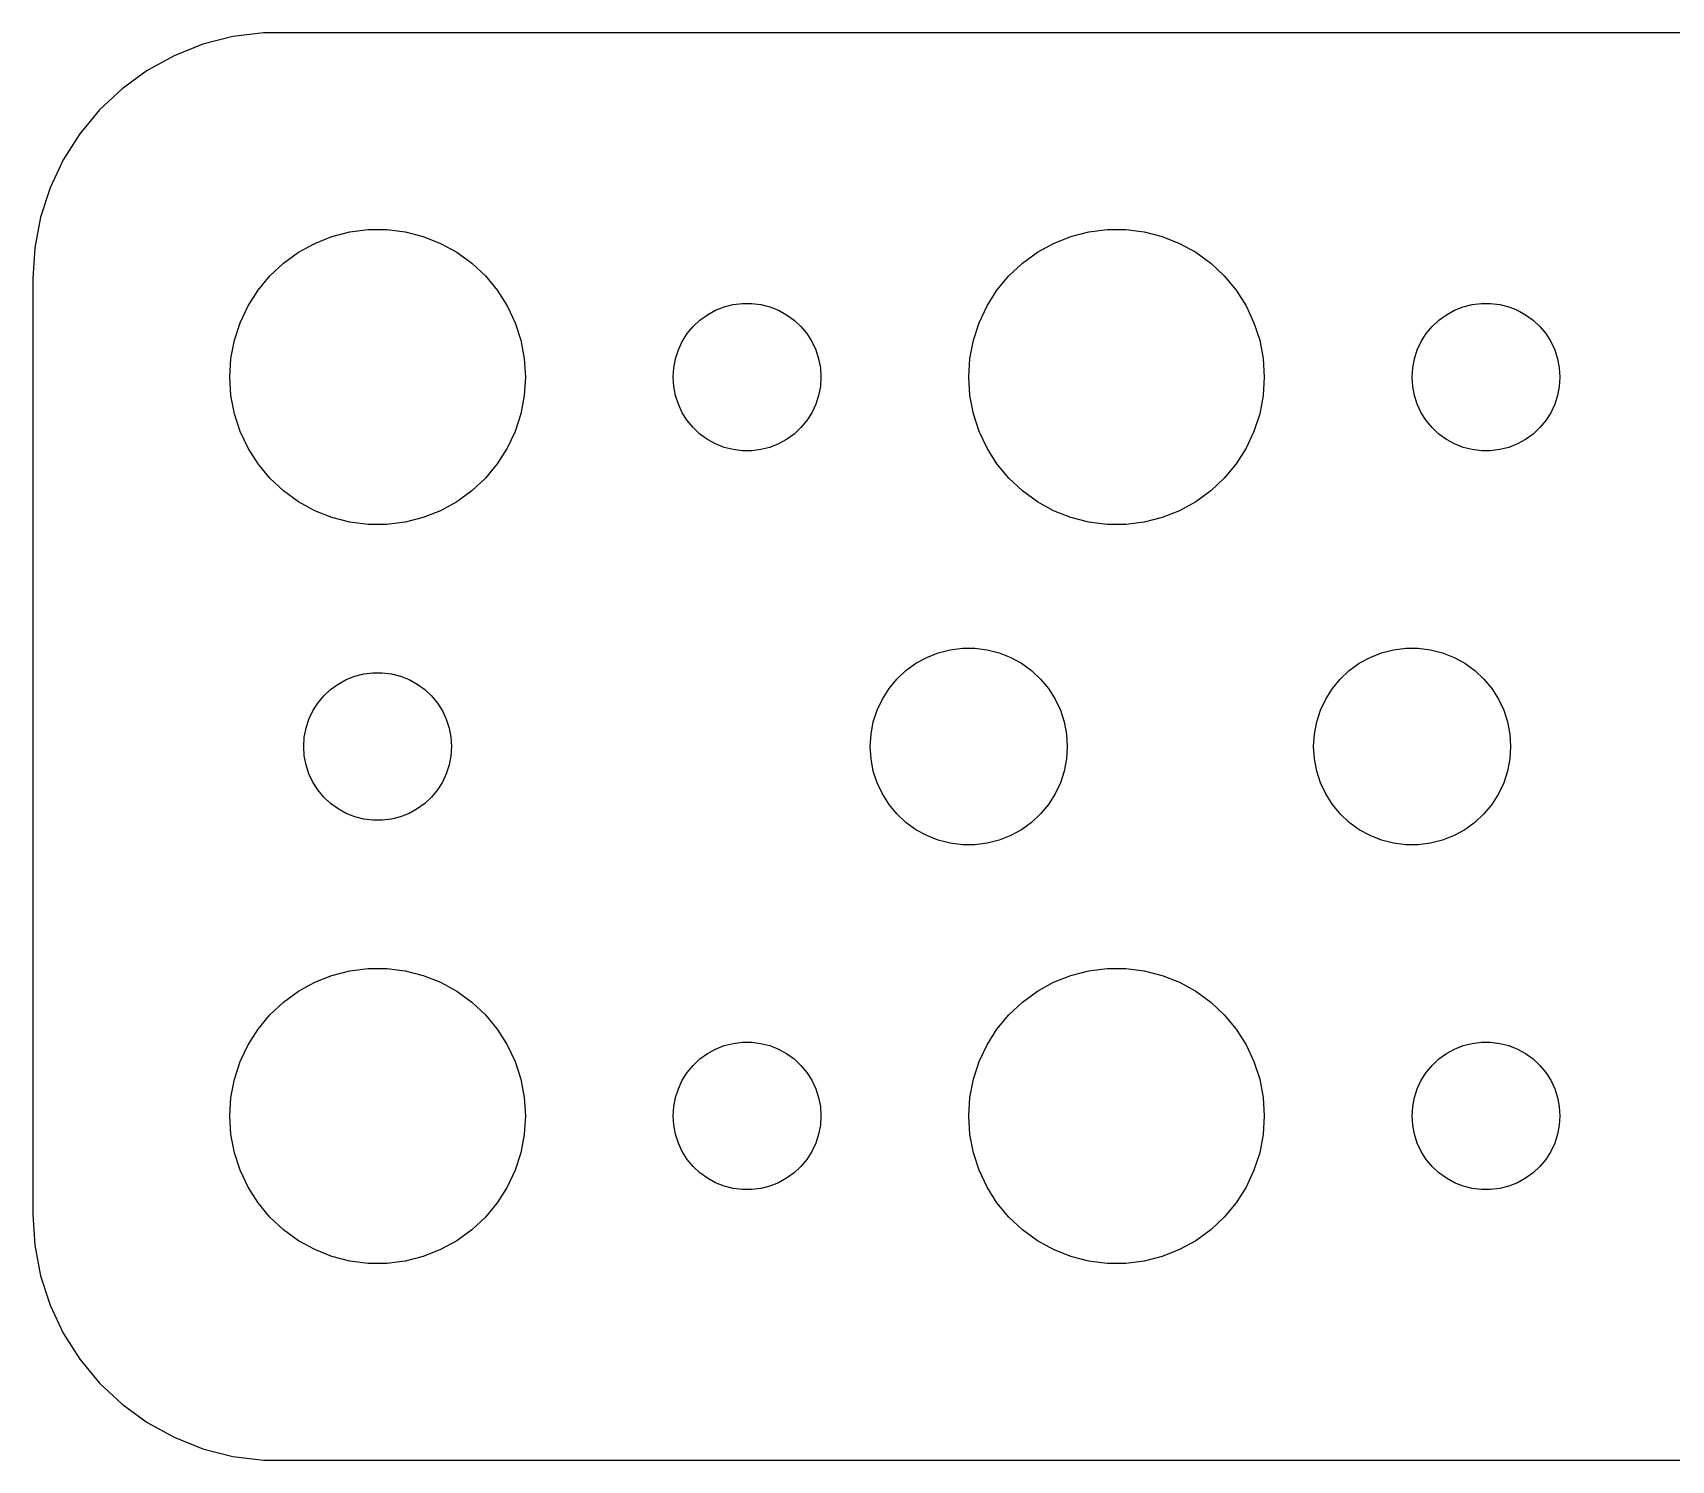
# Model space of a CAD drawing. Header units: metres. Extents: x -37 to 37, y 24.5 to 53.5.
# Drawn here: x -37 to -3.74, y 24.51 to 53.49 of the extents above; entities that cross this region are included whole.
import ezdxf

# ---------------------------------------------------------------- set-up
doc = ezdxf.new("R2010")
doc.units = ezdxf.units.M

msp = doc.modelspace()

# ---------------------------------------------------------------- linework, layer by layer
for p, q in [((-33.5451, 53.2553), (-34.1289, 53.0241)), ((-32.9369, 53.4114), (-33.5451, 53.2553)), ((-32.3139, 53.4901), (-32.9369, 53.4114)), ((32.3139, 53.4901), (-32.3139, 53.4901)), ((-34.1289, 53.0241), (-34.6791, 52.7216)), ((-34.6791, 52.7216), (-35.1871, 52.3526)), ((-35.1871, 52.3526), (-35.6448, 51.9227)), ((-35.6448, 51.9227), (-36.0451, 51.4389)), ((-36.0451, 51.4389), (-36.3815, 50.9088)), ((-36.3815, 50.9088), (-36.6489, 50.3406)), ((-36.6489, 50.3406), (-36.8429, 49.7434)), ((-36.8429, 49.7434), (-36.9606, 49.1267)), ((-31.2773, 49.2145), (-30.927, 49.3532)), ((-30.927, 49.3532), (-30.5621, 49.4469)), ((-30.5621, 49.4469), (-30.1884, 49.4941)), ((-30.1884, 49.4941), (-29.8116, 49.4941)), ((-29.8116, 49.4941), (-29.4379, 49.4469)), ((-29.4379, 49.4469), (-29.0729, 49.3532)), ((-29.0729, 49.3532), (-28.7227, 49.2145)), ((-16.2773, 49.2145), (-15.927, 49.3532)), ((-15.927, 49.3532), (-15.5621, 49.4469)), ((-15.5621, 49.4469), (-15.1884, 49.4941)), ((-15.1884, 49.4941), (-14.8116, 49.4941)), ((-14.8116, 49.4941), (-14.4379, 49.4469)), ((-14.4379, 49.4469), (-14.0729, 49.3532)), ((-14.0729, 49.3532), (-13.7227, 49.2145)), ((-36.9606, 49.1267), (-37, 48.5)), ((-31.9123, 48.8115), (-31.6075, 49.033)), ((-31.6075, 49.033), (-31.2773, 49.2145)), ((-28.7227, 49.2145), (-28.3925, 49.033)), ((-28.3925, 49.033), (-28.0877, 48.8115)), ((-16.9123, 48.8115), (-16.6075, 49.033)), ((-16.6075, 49.033), (-16.2773, 49.2145)), ((-13.7227, 49.2145), (-13.3925, 49.033)), ((-13.3925, 49.033), (-13.0877, 48.8115)), ((-32.1869, 48.5536), (-31.9123, 48.8115)), ((-28.0877, 48.8115), (-27.8131, 48.5536)), ((-17.1869, 48.5536), (-16.9123, 48.8115)), ((-13.0877, 48.8115), (-12.8131, 48.5536)), ((-37, 48.5), (-37, 29.5)), ((-32.6289, 47.9453), (-32.427, 48.2634)), ((-32.427, 48.2634), (-32.1869, 48.5536)), ((-27.8131, 48.5536), (-27.5729, 48.2634)), ((-27.5729, 48.2634), (-27.3711, 47.9453)), ((-17.6289, 47.9453), (-17.427, 48.2634)), ((-17.427, 48.2634), (-17.1869, 48.5536)), ((-12.8131, 48.5536), (-12.5729, 48.2634)), ((-12.5729, 48.2634), (-12.3711, 47.9453)), ((-32.7893, 47.6044), (-32.6289, 47.9453)), ((-27.3711, 47.9453), (-27.2107, 47.6044)), ((-23.1387, 47.8572), (-22.9635, 47.9266)), ((-22.9635, 47.9266), (-22.7811, 47.9734)), ((-22.7811, 47.9734), (-22.5942, 47.997)), ((-22.5942, 47.997), (-22.4058, 47.997)), ((-22.4058, 47.997), (-22.2189, 47.9734)), ((-22.2189, 47.9734), (-22.0365, 47.9266)), ((-22.0365, 47.9266), (-21.8613, 47.8572)), ((-17.7893, 47.6044), (-17.6289, 47.9453)), ((-12.3711, 47.9453), (-12.2107, 47.6044)), ((-8.13866, 47.8572), (-7.96352, 47.9266)), ((-7.96352, 47.9266), (-7.78107, 47.9734)), ((-7.78107, 47.9734), (-7.59418, 47.997)), ((-7.59418, 47.997), (-7.40581, 47.997)), ((-7.40581, 47.997), (-7.21892, 47.9734)), ((-7.21892, 47.9734), (-7.03647, 47.9266)), ((-7.03647, 47.9266), (-6.86133, 47.8572)), ((-32.9057, 47.2461), (-32.7893, 47.6044)), ((-27.2107, 47.6044), (-27.0942, 47.2461)), ((-23.5934, 47.5268), (-23.4561, 47.6558)), ((-23.4561, 47.6558), (-23.3037, 47.7665)), ((-23.3037, 47.7665), (-23.1387, 47.8572)), ((-21.8613, 47.8572), (-21.6963, 47.7665)), ((-21.6963, 47.7665), (-21.5439, 47.6558)), ((-21.5439, 47.6558), (-21.4065, 47.5268)), ((-17.9057, 47.2461), (-17.7893, 47.6044)), ((-12.2107, 47.6044), (-12.0942, 47.2461)), ((-8.59344, 47.5268), (-8.45613, 47.6558)), ((-8.45613, 47.6558), (-8.30373, 47.7665)), ((-8.30373, 47.7665), (-8.13866, 47.8572)), ((-6.86133, 47.8572), (-6.69626, 47.7665)), ((-6.69626, 47.7665), (-6.54385, 47.6558)), ((-6.54385, 47.6558), (-6.40654, 47.5268)), ((-32.9763, 46.876), (-32.9057, 47.2461)), ((-27.0942, 47.2461), (-27.0237, 46.876)), ((-23.8145, 47.2226), (-23.7135, 47.3817)), ((-23.7135, 47.3817), (-23.5934, 47.5268)), ((-21.4065, 47.5268), (-21.2865, 47.3817)), ((-21.2865, 47.3817), (-21.1855, 47.2226)), ((-17.9763, 46.876), (-17.9057, 47.2461)), ((-12.0942, 47.2461), (-12.0237, 46.876)), ((-8.81445, 47.2226), (-8.71352, 47.3817)), ((-8.71352, 47.3817), (-8.59344, 47.5268)), ((-6.40654, 47.5268), (-6.28647, 47.3817)), ((-6.28647, 47.3817), (-6.18553, 47.2226)), ((-23.9529, 46.873), (-23.8947, 47.0522)), ((-23.8947, 47.0522), (-23.8145, 47.2226)), ((-21.1855, 47.2226), (-21.1053, 47.0522)), ((-21.1053, 47.0522), (-21.0471, 46.873)), ((-8.95287, 46.873), (-8.89465, 47.0522)), ((-8.89465, 47.0522), (-8.81445, 47.2226)), ((-6.18553, 47.2226), (-6.10533, 47.0522)), ((-6.10533, 47.0522), (-6.04712, 46.873)), ((-33, 46.5), (-32.9763, 46.876)), ((-27.0237, 46.876), (-27, 46.5)), ((-24, 46.5), (-23.9882, 46.688)), ((-23.9882, 46.688), (-23.9529, 46.873)), ((-21.0471, 46.873), (-21.0118, 46.688)), ((-21.0118, 46.688), (-21, 46.5)), ((-18, 46.5), (-17.9763, 46.876)), ((-12.0237, 46.876), (-12, 46.5)), ((-9, 46.5), (-8.98816, 46.688)), ((-8.98816, 46.688), (-8.95287, 46.873)), ((-6.04712, 46.873), (-6.01183, 46.688)), ((-6.01183, 46.688), (-6, 46.5)), ((-32.9763, 46.124), (-33, 46.5)), ((-27, 46.5), (-27.0237, 46.124)), ((-23.9882, 46.312), (-24, 46.5)), ((-23.9529, 46.127), (-23.9882, 46.312)), ((-21.0118, 46.312), (-21.0471, 46.127)), ((-21, 46.5), (-21.0118, 46.312)), ((-17.9763, 46.124), (-18, 46.5)), ((-12, 46.5), (-12.0237, 46.124)), ((-8.98816, 46.312), (-9, 46.5)), ((-8.95287, 46.127), (-8.98816, 46.312)), ((-6.01183, 46.312), (-6.04712, 46.127)), ((-6, 46.5), (-6.01183, 46.312)), ((-32.9057, 45.7539), (-32.9763, 46.124)), ((-27.0237, 46.124), (-27.0942, 45.7539)), ((-23.8947, 45.9478), (-23.9529, 46.127)), ((-23.8145, 45.7774), (-23.8947, 45.9478)), ((-21.1053, 45.9478), (-21.1855, 45.7774)), ((-21.0471, 46.127), (-21.1053, 45.9478)), ((-17.9057, 45.7539), (-17.9763, 46.124)), ((-12.0237, 46.124), (-12.0942, 45.7539)), ((-8.89465, 45.9478), (-8.95287, 46.127)), ((-8.81445, 45.7774), (-8.89465, 45.9478)), ((-6.10533, 45.9478), (-6.18553, 45.7774)), ((-6.04712, 46.127), (-6.10533, 45.9478)), ((-32.7893, 45.3956), (-32.9057, 45.7539)), ((-27.0942, 45.7539), (-27.2107, 45.3956)), ((-23.7135, 45.6183), (-23.8145, 45.7774)), ((-23.5934, 45.4732), (-23.7135, 45.6183)), ((-21.2865, 45.6183), (-21.4065, 45.4732)), ((-21.1855, 45.7774), (-21.2865, 45.6183)), ((-17.7893, 45.3956), (-17.9057, 45.7539)), ((-12.0942, 45.7539), (-12.2107, 45.3956)), ((-8.71352, 45.6183), (-8.81445, 45.7774)), ((-8.59344, 45.4732), (-8.71352, 45.6183)), ((-6.28647, 45.6183), (-6.40654, 45.4732)), ((-6.18553, 45.7774), (-6.28647, 45.6183)), ((-32.6289, 45.0547), (-32.7893, 45.3956)), ((-27.2107, 45.3956), (-27.3711, 45.0547)), ((-23.4561, 45.3442), (-23.5934, 45.4732)), ((-23.3037, 45.2335), (-23.4561, 45.3442)), ((-21.5439, 45.3442), (-21.6963, 45.2335)), ((-21.4065, 45.4732), (-21.5439, 45.3442)), ((-17.6289, 45.0547), (-17.7893, 45.3956)), ((-12.2107, 45.3956), (-12.3711, 45.0547)), ((-8.45613, 45.3442), (-8.59344, 45.4732)), ((-8.30373, 45.2335), (-8.45613, 45.3442)), ((-6.54385, 45.3442), (-6.69626, 45.2335)), ((-6.40654, 45.4732), (-6.54385, 45.3442)), ((-32.427, 44.7366), (-32.6289, 45.0547)), ((-27.3711, 45.0547), (-27.5729, 44.7366)), ((-23.1387, 45.1427), (-23.3037, 45.2335)), ((-22.9635, 45.0734), (-23.1387, 45.1427)), ((-22.7811, 45.0266), (-22.9635, 45.0734)), ((-22.5942, 45.0029), (-22.7811, 45.0266)), ((-22.4058, 45.0029), (-22.5942, 45.0029)), ((-22.2189, 45.0266), (-22.4058, 45.0029)), ((-22.0365, 45.0734), (-22.2189, 45.0266)), ((-21.8613, 45.1427), (-22.0365, 45.0734)), ((-21.6963, 45.2335), (-21.8613, 45.1427)), ((-17.427, 44.7366), (-17.6289, 45.0547)), ((-12.3711, 45.0547), (-12.5729, 44.7366)), ((-8.13866, 45.1427), (-8.30373, 45.2335)), ((-7.96352, 45.0734), (-8.13866, 45.1427)), ((-7.78107, 45.0266), (-7.96352, 45.0734)), ((-7.59418, 45.0029), (-7.78107, 45.0266)), ((-7.40581, 45.0029), (-7.59418, 45.0029)), ((-7.21892, 45.0266), (-7.40581, 45.0029)), ((-7.03647, 45.0734), (-7.21892, 45.0266)), ((-6.86133, 45.1427), (-7.03647, 45.0734)), ((-6.69626, 45.2335), (-6.86133, 45.1427)), ((-32.1869, 44.4464), (-32.427, 44.7366)), ((-27.5729, 44.7366), (-27.8131, 44.4464)), ((-17.1869, 44.4464), (-17.427, 44.7366)), ((-12.5729, 44.7366), (-12.8131, 44.4464)), ((-31.9123, 44.1884), (-32.1869, 44.4464)), ((-27.8131, 44.4464), (-28.0877, 44.1884)), ((-16.9123, 44.1884), (-17.1869, 44.4464)), ((-12.8131, 44.4464), (-13.0877, 44.1884)), ((-31.6075, 43.967), (-31.9123, 44.1884)), ((-31.2773, 43.7855), (-31.6075, 43.967)), ((-28.3925, 43.967), (-28.7227, 43.7855)), ((-28.0877, 44.1884), (-28.3925, 43.967)), ((-16.6075, 43.967), (-16.9123, 44.1884)), ((-16.2773, 43.7855), (-16.6075, 43.967)), ((-13.3925, 43.967), (-13.7227, 43.7855)), ((-13.0877, 44.1884), (-13.3925, 43.967)), ((-30.927, 43.6468), (-31.2773, 43.7855)), ((-30.5621, 43.5531), (-30.927, 43.6468)), ((-29.0729, 43.6468), (-29.4379, 43.5531)), ((-28.7227, 43.7855), (-29.0729, 43.6468)), ((-15.927, 43.6468), (-16.2773, 43.7855)), ((-15.5621, 43.5531), (-15.927, 43.6468)), ((-14.0729, 43.6468), (-14.4379, 43.5531)), ((-13.7227, 43.7855), (-14.0729, 43.6468)), ((-30.1884, 43.5059), (-30.5621, 43.5531)), ((-29.8116, 43.5059), (-30.1884, 43.5059)), ((-29.4379, 43.5531), (-29.8116, 43.5059)), ((-15.1884, 43.5059), (-15.5621, 43.5531)), ((-14.8116, 43.5059), (-15.1884, 43.5059)), ((-14.4379, 43.5531), (-14.8116, 43.5059)), ((-18.618, 40.9021), (-18.3748, 40.9646)), ((-18.3748, 40.9646), (-18.1256, 40.996)), ((-18.1256, 40.996), (-17.8744, 40.996)), ((-17.8744, 40.996), (-17.6252, 40.9646)), ((-17.6252, 40.9646), (-17.382, 40.9021)), ((-9.61803, 40.9021), (-9.37476, 40.9646)), ((-9.37476, 40.9646), (-9.12558, 40.996)), ((-9.12558, 40.996), (-8.8744, 40.996)), ((-8.8744, 40.996), (-8.62523, 40.9646)), ((-8.62523, 40.9646), (-8.38196, 40.9021)), ((-19.2748, 40.541), (-19.0716, 40.6886)), ((-19.0716, 40.6886), (-18.8515, 40.8096)), ((-18.8515, 40.8096), (-18.618, 40.9021)), ((-17.382, 40.9021), (-17.1484, 40.8096)), ((-17.1484, 40.8096), (-16.9283, 40.6886)), ((-16.9283, 40.6886), (-16.7251, 40.541)), ((-10.2748, 40.541), (-10.0716, 40.6886)), ((-10.0716, 40.6886), (-9.85155, 40.8096)), ((-9.85155, 40.8096), (-9.61803, 40.9021)), ((-8.38196, 40.9021), (-8.14844, 40.8096)), ((-8.14844, 40.8096), (-7.92834, 40.6886)), ((-7.92834, 40.6886), (-7.72514, 40.541)), ((-30.9561, 40.1558), (-30.8037, 40.2665)), ((-30.8037, 40.2665), (-30.6387, 40.3572)), ((-30.6387, 40.3572), (-30.4635, 40.4266)), ((-30.4635, 40.4266), (-30.2811, 40.4734)), ((-30.2811, 40.4734), (-30.0942, 40.497)), ((-30.0942, 40.497), (-29.9058, 40.497)), ((-29.9058, 40.497), (-29.7189, 40.4734)), ((-29.7189, 40.4734), (-29.5365, 40.4266)), ((-29.5365, 40.4266), (-29.3613, 40.3572)), ((-29.3613, 40.3572), (-29.1963, 40.2665)), ((-29.1963, 40.2665), (-29.0439, 40.1558)), ((-19.618, 40.1756), (-19.4579, 40.3691)), ((-19.4579, 40.3691), (-19.2748, 40.541)), ((-16.7251, 40.541), (-16.5421, 40.3691)), ((-16.5421, 40.3691), (-16.382, 40.1756)), ((-10.618, 40.1756), (-10.4579, 40.3691)), ((-10.4579, 40.3691), (-10.2748, 40.541)), ((-7.72514, 40.541), (-7.54205, 40.3691)), ((-7.54205, 40.3691), (-7.38196, 40.1756)), ((-31.2135, 39.8817), (-31.0934, 40.0268)), ((-31.0934, 40.0268), (-30.9561, 40.1558)), ((-29.0439, 40.1558), (-28.9065, 40.0268)), ((-28.9065, 40.0268), (-28.7865, 39.8817)), ((-19.8595, 39.7362), (-19.7526, 39.9635)), ((-19.7526, 39.9635), (-19.618, 40.1756)), ((-16.382, 40.1756), (-16.2474, 39.9635)), ((-16.2474, 39.9635), (-16.1404, 39.7362)), ((-10.8595, 39.7362), (-10.7526, 39.9635)), ((-10.7526, 39.9635), (-10.618, 40.1756)), ((-7.38196, 40.1756), (-7.24738, 39.9635)), ((-7.24738, 39.9635), (-7.14044, 39.7362)), ((-31.3947, 39.5522), (-31.3145, 39.7226)), ((-31.3145, 39.7226), (-31.2135, 39.8817)), ((-28.7865, 39.8817), (-28.6855, 39.7226)), ((-28.6855, 39.7226), (-28.6053, 39.5522)), ((-19.9372, 39.4974), (-19.8595, 39.7362)), ((-16.1404, 39.7362), (-16.0628, 39.4974)), ((-10.9372, 39.4974), (-10.8595, 39.7362)), ((-7.14044, 39.7362), (-7.06282, 39.4974)), ((-31.4882, 39.188), (-31.4529, 39.373)), ((-31.4529, 39.373), (-31.3947, 39.5522)), ((-28.6053, 39.5522), (-28.5471, 39.373)), ((-28.5471, 39.373), (-28.5118, 39.188)), ((-20, 39), (-19.9842, 39.2507)), ((-19.9842, 39.2507), (-19.9372, 39.4974)), ((-16.0628, 39.4974), (-16.0158, 39.2507)), ((-16.0158, 39.2507), (-16, 39)), ((-11, 39), (-10.9842, 39.2507)), ((-10.9842, 39.2507), (-10.9372, 39.4974)), ((-7.06282, 39.4974), (-7.01576, 39.2507)), ((-7.01576, 39.2507), (-7, 39)), ((-31.5, 39), (-31.4882, 39.188)), ((-31.4882, 38.812), (-31.5, 39)), ((-28.5118, 39.188), (-28.5, 39)), ((-28.5, 39), (-28.5118, 38.812)), ((-19.9842, 38.7493), (-20, 39)), ((-16, 39), (-16.0158, 38.7493)), ((-10.9842, 38.7493), (-11, 39)), ((-7, 39), (-7.01576, 38.7493)), ((-31.4529, 38.627), (-31.4882, 38.812)), ((-31.3947, 38.4478), (-31.4529, 38.627)), ((-28.5471, 38.627), (-28.6053, 38.4478)), ((-28.5118, 38.812), (-28.5471, 38.627)), ((-19.9372, 38.5026), (-19.9842, 38.7493)), ((-16.0158, 38.7493), (-16.0628, 38.5026)), ((-10.9372, 38.5026), (-10.9842, 38.7493)), ((-7.01576, 38.7493), (-7.06282, 38.5026)), ((-31.3145, 38.2774), (-31.3947, 38.4478)), ((-31.2135, 38.1183), (-31.3145, 38.2774)), ((-28.6855, 38.2774), (-28.7865, 38.1183)), ((-28.6053, 38.4478), (-28.6855, 38.2774)), ((-19.8595, 38.2638), (-19.9372, 38.5026)), ((-19.7526, 38.0365), (-19.8595, 38.2638)), ((-16.1404, 38.2638), (-16.2474, 38.0365)), ((-16.0628, 38.5026), (-16.1404, 38.2638)), ((-10.8595, 38.2638), (-10.9372, 38.5026)), ((-10.7526, 38.0365), (-10.8595, 38.2638)), ((-7.14044, 38.2638), (-7.24738, 38.0365)), ((-7.06282, 38.5026), (-7.14044, 38.2638)), ((-31.0934, 37.9732), (-31.2135, 38.1183)), ((-30.9561, 37.8442), (-31.0934, 37.9732)), ((-28.9065, 37.9732), (-29.0439, 37.8442)), ((-28.7865, 38.1183), (-28.9065, 37.9732)), ((-19.618, 37.8244), (-19.7526, 38.0365)), ((-16.2474, 38.0365), (-16.382, 37.8244)), ((-10.618, 37.8244), (-10.7526, 38.0365)), ((-7.24738, 38.0365), (-7.38196, 37.8244)), ((-30.8037, 37.7335), (-30.9561, 37.8442)), ((-30.6387, 37.6428), (-30.8037, 37.7335)), ((-30.4635, 37.5734), (-30.6387, 37.6428)), ((-29.3613, 37.6428), (-29.5365, 37.5734)), ((-29.1963, 37.7335), (-29.3613, 37.6428)), ((-29.0439, 37.8442), (-29.1963, 37.7335)), ((-19.4579, 37.6309), (-19.618, 37.8244)), ((-19.2748, 37.459), (-19.4579, 37.6309)), ((-16.5421, 37.6309), (-16.7251, 37.459)), ((-16.382, 37.8244), (-16.5421, 37.6309)), ((-10.4579, 37.6309), (-10.618, 37.8244)), ((-10.2748, 37.459), (-10.4579, 37.6309)), ((-7.54205, 37.6309), (-7.72514, 37.459)), ((-7.38196, 37.8244), (-7.54205, 37.6309)), ((-30.2811, 37.5266), (-30.4635, 37.5734)), ((-30.0942, 37.503), (-30.2811, 37.5266)), ((-29.9058, 37.503), (-30.0942, 37.503)), ((-29.7189, 37.5266), (-29.9058, 37.503)), ((-29.5365, 37.5734), (-29.7189, 37.5266)), ((-19.0716, 37.3114), (-19.2748, 37.459)), ((-18.8515, 37.1904), (-19.0716, 37.3114)), ((-16.9283, 37.3114), (-17.1484, 37.1904)), ((-16.7251, 37.459), (-16.9283, 37.3114)), ((-10.0716, 37.3114), (-10.2748, 37.459)), ((-9.85155, 37.1904), (-10.0716, 37.3114)), ((-7.92834, 37.3114), (-8.14844, 37.1904)), ((-7.72514, 37.459), (-7.92834, 37.3114)), ((-18.618, 37.0979), (-18.8515, 37.1904)), ((-18.3748, 37.0354), (-18.618, 37.0979)), ((-18.1256, 37.004), (-18.3748, 37.0354)), ((-17.8744, 37.004), (-18.1256, 37.004)), ((-17.6252, 37.0354), (-17.8744, 37.004)), ((-17.382, 37.0979), (-17.6252, 37.0354)), ((-17.1484, 37.1904), (-17.382, 37.0979)), ((-9.61803, 37.0979), (-9.85155, 37.1904)), ((-9.37476, 37.0354), (-9.61803, 37.0979)), ((-9.12558, 37.004), (-9.37476, 37.0354)), ((-8.8744, 37.004), (-9.12558, 37.004)), ((-8.62523, 37.0354), (-8.8744, 37.004)), ((-8.38196, 37.0979), (-8.62523, 37.0354)), ((-8.14844, 37.1904), (-8.38196, 37.0979)), ((-31.2773, 34.2145), (-30.927, 34.3532)), ((-30.927, 34.3532), (-30.5621, 34.4469)), ((-30.5621, 34.4469), (-30.1884, 34.4941)), ((-30.1884, 34.4941), (-29.8116, 34.4941)), ((-29.8116, 34.4941), (-29.4379, 34.4469)), ((-29.4379, 34.4469), (-29.0729, 34.3532)), ((-29.0729, 34.3532), (-28.7227, 34.2145)), ((-16.2773, 34.2145), (-15.927, 34.3532)), ((-15.927, 34.3532), (-15.5621, 34.4469)), ((-15.5621, 34.4469), (-15.1884, 34.4941)), ((-15.1884, 34.4941), (-14.8116, 34.4941)), ((-14.8116, 34.4941), (-14.4379, 34.4469)), ((-14.4379, 34.4469), (-14.0729, 34.3532)), ((-14.0729, 34.3532), (-13.7227, 34.2145)), ((-31.9123, 33.8116), (-31.6075, 34.033)), ((-31.6075, 34.033), (-31.2773, 34.2145)), ((-28.7227, 34.2145), (-28.3925, 34.033)), ((-28.3925, 34.033), (-28.0877, 33.8116)), ((-16.9123, 33.8116), (-16.6075, 34.033)), ((-16.6075, 34.033), (-16.2773, 34.2145)), ((-13.7227, 34.2145), (-13.3925, 34.033)), ((-13.3925, 34.033), (-13.0877, 33.8116)), ((-32.1869, 33.5536), (-31.9123, 33.8116)), ((-28.0877, 33.8116), (-27.8131, 33.5536)), ((-17.1869, 33.5536), (-16.9123, 33.8116)), ((-13.0877, 33.8116), (-12.8131, 33.5536)), ((-32.6289, 32.9453), (-32.427, 33.2634)), ((-32.427, 33.2634), (-32.1869, 33.5536)), ((-27.8131, 33.5536), (-27.5729, 33.2634)), ((-27.5729, 33.2634), (-27.3711, 32.9453)), ((-17.6289, 32.9453), (-17.427, 33.2634)), ((-17.427, 33.2634), (-17.1869, 33.5536)), ((-12.8131, 33.5536), (-12.5729, 33.2634)), ((-12.5729, 33.2634), (-12.3711, 32.9453)), ((-32.7893, 32.6044), (-32.6289, 32.9453)), ((-27.3711, 32.9453), (-27.2107, 32.6044)), ((-22.9635, 32.9266), (-22.7811, 32.9734)), ((-22.7811, 32.9734), (-22.5942, 32.9971)), ((-22.5942, 32.9971), (-22.4058, 32.9971)), ((-22.4058, 32.9971), (-22.2189, 32.9734)), ((-22.2189, 32.9734), (-22.0365, 32.9266)), ((-17.7893, 32.6044), (-17.6289, 32.9453)), ((-12.3711, 32.9453), (-12.2107, 32.6044)), ((-7.96352, 32.9266), (-7.78107, 32.9734)), ((-7.78107, 32.9734), (-7.59418, 32.9971)), ((-7.59418, 32.9971), (-7.40581, 32.9971)), ((-7.40581, 32.9971), (-7.21892, 32.9734)), ((-7.21892, 32.9734), (-7.03647, 32.9266)), ((-32.9057, 32.2461), (-32.7893, 32.6044)), ((-27.2107, 32.6044), (-27.0942, 32.2461)), ((-23.5934, 32.5268), (-23.4561, 32.6558)), ((-23.4561, 32.6558), (-23.3037, 32.7665)), ((-23.3037, 32.7665), (-23.1387, 32.8573)), ((-23.1387, 32.8573), (-22.9635, 32.9266)), ((-22.0365, 32.9266), (-21.8613, 32.8573)), ((-21.8613, 32.8573), (-21.6963, 32.7665)), ((-21.6963, 32.7665), (-21.5439, 32.6558)), ((-21.5439, 32.6558), (-21.4065, 32.5268)), ((-17.9057, 32.2461), (-17.7893, 32.6044)), ((-12.2107, 32.6044), (-12.0942, 32.2461)), ((-8.59344, 32.5268), (-8.45613, 32.6558)), ((-8.45613, 32.6558), (-8.30373, 32.7665)), ((-8.30373, 32.7665), (-8.13866, 32.8573)), ((-8.13866, 32.8573), (-7.96352, 32.9266)), ((-7.03647, 32.9266), (-6.86133, 32.8573)), ((-6.86133, 32.8573), (-6.69626, 32.7665)), ((-6.69626, 32.7665), (-6.54385, 32.6558)), ((-6.54385, 32.6558), (-6.40654, 32.5268)), ((-23.8145, 32.2226), (-23.7135, 32.3817)), ((-23.7135, 32.3817), (-23.5934, 32.5268)), ((-21.4065, 32.5268), (-21.2865, 32.3817)), ((-21.2865, 32.3817), (-21.1855, 32.2226)), ((-8.81445, 32.2226), (-8.71352, 32.3817)), ((-8.71352, 32.3817), (-8.59344, 32.5268)), ((-6.40654, 32.5268), (-6.28647, 32.3817)), ((-6.28647, 32.3817), (-6.18553, 32.2226)), ((-32.9763, 31.876), (-32.9057, 32.2461)), ((-27.0942, 32.2461), (-27.0237, 31.876)), ((-23.9529, 31.873), (-23.8947, 32.0522)), ((-23.8947, 32.0522), (-23.8145, 32.2226)), ((-21.1855, 32.2226), (-21.1053, 32.0522)), ((-21.1053, 32.0522), (-21.0471, 31.873)), ((-17.9763, 31.876), (-17.9057, 32.2461)), ((-12.0942, 32.2461), (-12.0237, 31.876)), ((-8.95287, 31.873), (-8.89465, 32.0522)), ((-8.89465, 32.0522), (-8.81445, 32.2226)), ((-6.18553, 32.2226), (-6.10533, 32.0522)), ((-6.10533, 32.0522), (-6.04712, 31.873)), ((-33, 31.5), (-32.9763, 31.876)), ((-27.0237, 31.876), (-27, 31.5)), ((-24, 31.5), (-23.9882, 31.688)), ((-23.9882, 31.688), (-23.9529, 31.873)), ((-21.0471, 31.873), (-21.0118, 31.688)), ((-21.0118, 31.688), (-21, 31.5)), ((-18, 31.5), (-17.9763, 31.876)), ((-12.0237, 31.876), (-12, 31.5)), ((-9, 31.5), (-8.98816, 31.688)), ((-8.98816, 31.688), (-8.95287, 31.873)), ((-6.04712, 31.873), (-6.01183, 31.688)), ((-6.01183, 31.688), (-6, 31.5)), ((-32.9763, 31.124), (-33, 31.5)), ((-27, 31.5), (-27.0237, 31.124)), ((-23.9882, 31.312), (-24, 31.5)), ((-23.9529, 31.127), (-23.9882, 31.312)), ((-21.0118, 31.312), (-21.0471, 31.127)), ((-21, 31.5), (-21.0118, 31.312)), ((-17.9763, 31.124), (-18, 31.5)), ((-12, 31.5), (-12.0237, 31.124)), ((-8.98816, 31.312), (-9, 31.5)), ((-8.95287, 31.127), (-8.98816, 31.312)), ((-6.01183, 31.312), (-6.04712, 31.127)), ((-6, 31.5), (-6.01183, 31.312)), ((-32.9057, 30.7539), (-32.9763, 31.124)), ((-27.0237, 31.124), (-27.0942, 30.7539)), ((-23.8947, 30.9478), (-23.9529, 31.127)), ((-23.8145, 30.7774), (-23.8947, 30.9478)), ((-21.1053, 30.9478), (-21.1855, 30.7774)), ((-21.0471, 31.127), (-21.1053, 30.9478)), ((-17.9057, 30.7539), (-17.9763, 31.124)), ((-12.0237, 31.124), (-12.0942, 30.7539)), ((-8.89465, 30.9478), (-8.95287, 31.127)), ((-8.81445, 30.7774), (-8.89465, 30.9478)), ((-6.10533, 30.9478), (-6.18553, 30.7774)), ((-6.04712, 31.127), (-6.10533, 30.9478)), ((-32.7893, 30.3956), (-32.9057, 30.7539)), ((-27.0942, 30.7539), (-27.2107, 30.3956)), ((-23.7135, 30.6183), (-23.8145, 30.7774)), ((-23.5934, 30.4732), (-23.7135, 30.6183)), ((-21.2865, 30.6183), (-21.4065, 30.4732)), ((-21.1855, 30.7774), (-21.2865, 30.6183)), ((-17.7893, 30.3956), (-17.9057, 30.7539)), ((-12.0942, 30.7539), (-12.2107, 30.3956)), ((-8.71352, 30.6183), (-8.81445, 30.7774)), ((-8.59344, 30.4732), (-8.71352, 30.6183)), ((-6.28647, 30.6183), (-6.40654, 30.4732)), ((-6.18553, 30.7774), (-6.28647, 30.6183)), ((-32.6289, 30.0547), (-32.7893, 30.3956)), ((-27.2107, 30.3956), (-27.3711, 30.0547)), ((-23.4561, 30.3442), (-23.5934, 30.4732)), ((-23.3037, 30.2335), (-23.4561, 30.3442)), ((-21.5439, 30.3442), (-21.6963, 30.2335)), ((-21.4065, 30.4732), (-21.5439, 30.3442)), ((-17.6289, 30.0547), (-17.7893, 30.3956)), ((-12.2107, 30.3956), (-12.3711, 30.0547)), ((-8.45613, 30.3442), (-8.59344, 30.4732)), ((-8.30373, 30.2335), (-8.45613, 30.3442)), ((-6.54385, 30.3442), (-6.69626, 30.2335)), ((-6.40654, 30.4732), (-6.54385, 30.3442)), ((-32.427, 29.7366), (-32.6289, 30.0547)), ((-27.3711, 30.0547), (-27.5729, 29.7366)), ((-23.1387, 30.1428), (-23.3037, 30.2335)), ((-22.9635, 30.0734), (-23.1387, 30.1428)), ((-22.7811, 30.0266), (-22.9635, 30.0734)), ((-22.5942, 30.003), (-22.7811, 30.0266)), ((-22.4058, 30.003), (-22.5942, 30.003)), ((-22.2189, 30.0266), (-22.4058, 30.003)), ((-22.0365, 30.0734), (-22.2189, 30.0266)), ((-21.8613, 30.1428), (-22.0365, 30.0734)), ((-21.6963, 30.2335), (-21.8613, 30.1428)), ((-17.427, 29.7366), (-17.6289, 30.0547)), ((-12.3711, 30.0547), (-12.5729, 29.7366)), ((-8.13866, 30.1428), (-8.30373, 30.2335)), ((-7.96352, 30.0734), (-8.13866, 30.1428)), ((-7.78107, 30.0266), (-7.96352, 30.0734)), ((-7.59418, 30.003), (-7.78107, 30.0266)), ((-7.40581, 30.003), (-7.59418, 30.003)), ((-7.21892, 30.0266), (-7.40581, 30.003)), ((-7.03647, 30.0734), (-7.21892, 30.0266)), ((-6.86133, 30.1428), (-7.03647, 30.0734)), ((-6.69626, 30.2335), (-6.86133, 30.1428)), ((-32.1869, 29.4464), (-32.427, 29.7366)), ((-27.5729, 29.7366), (-27.8131, 29.4464)), ((-17.1869, 29.4464), (-17.427, 29.7366)), ((-12.5729, 29.7366), (-12.8131, 29.4464)), ((-37, 29.5), (-36.9606, 28.8733)), ((-31.9123, 29.1885), (-32.1869, 29.4464)), ((-27.8131, 29.4464), (-28.0877, 29.1885)), ((-16.9123, 29.1885), (-17.1869, 29.4464)), ((-12.8131, 29.4464), (-13.0877, 29.1885)), ((-31.6075, 28.967), (-31.9123, 29.1885)), ((-31.2773, 28.7855), (-31.6075, 28.967)), ((-28.3925, 28.967), (-28.7227, 28.7855)), ((-28.0877, 29.1885), (-28.3925, 28.967)), ((-16.6075, 28.967), (-16.9123, 29.1885)), ((-16.2773, 28.7855), (-16.6075, 28.967)), ((-13.3925, 28.967), (-13.7227, 28.7855)), ((-13.0877, 29.1885), (-13.3925, 28.967)), ((-36.9606, 28.8733), (-36.8429, 28.2566)), ((-30.927, 28.6468), (-31.2773, 28.7855)), ((-30.5621, 28.5531), (-30.927, 28.6468)), ((-29.0729, 28.6468), (-29.4379, 28.5531)), ((-28.7227, 28.7855), (-29.0729, 28.6468)), ((-15.927, 28.6468), (-16.2773, 28.7855)), ((-15.5621, 28.5531), (-15.927, 28.6468)), ((-14.0729, 28.6468), (-14.4379, 28.5531)), ((-13.7227, 28.7855), (-14.0729, 28.6468)), ((-30.1884, 28.5059), (-30.5621, 28.5531)), ((-29.8116, 28.5059), (-30.1884, 28.5059)), ((-29.4379, 28.5531), (-29.8116, 28.5059)), ((-15.1884, 28.5059), (-15.5621, 28.5531)), ((-14.8116, 28.5059), (-15.1884, 28.5059)), ((-14.4379, 28.5531), (-14.8116, 28.5059)), ((-36.8429, 28.2566), (-36.6489, 27.6594)), ((-36.6489, 27.6594), (-36.3815, 27.0912)), ((-36.3815, 27.0912), (-36.0451, 26.5611)), ((-36.0451, 26.5611), (-35.6448, 26.0773)), ((-35.6448, 26.0773), (-35.1871, 25.6474)), ((-35.1871, 25.6474), (-34.6791, 25.2784)), ((-34.6791, 25.2784), (-34.1289, 24.9759)), ((-34.1289, 24.9759), (-33.5451, 24.7447)), ((-33.5451, 24.7447), (-32.9369, 24.5886)), ((-32.9369, 24.5886), (-32.3139, 24.5099)), ((-32.3139, 24.5099), (32.3139, 24.5099))]:
    msp.add_line(p, q)

doc.saveas('drawing.dxf')
